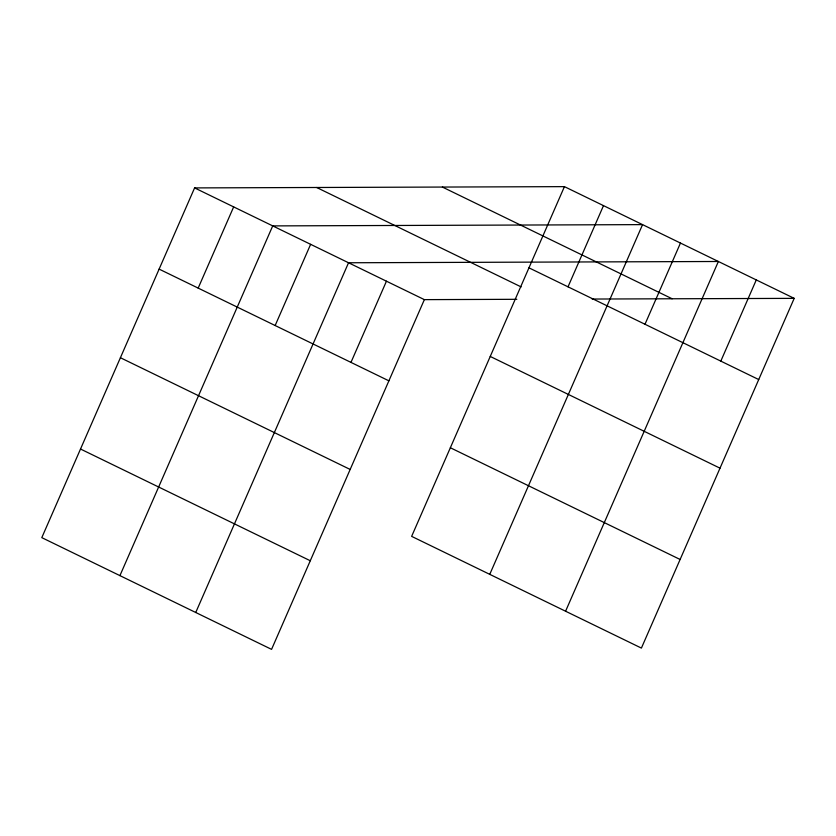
<?xml version="1.0" encoding="UTF-8"?>
<svg xmlns="http://www.w3.org/2000/svg" width="836" height="836" viewBox="0 0 836 836"><rect width="100%" height="100%" fill="white"/><g stroke="black" fill="none" stroke-linecap="round" stroke-linejoin="round"><path stroke-width="1.25" d="M564.436 186.637L411.636 536.367L641.4 648.088L794.2 298.358L564.436 186.637L194.6 187.912L41.8 537.642L271.564 649.363L424.364 299.633L516.826 299.309M198.184 288.096L233.662 206.9M119.924 575.628L272.714 225.898L642.56 224.623L489.76 574.353M275.149 325.528L310.626 244.331M195.739 612.495L348.539 262.765L718.375 261.49L565.585 611.22M350.974 362.396L386.451 281.199M568.02 286.821L603.498 205.625M644.995 324.253L680.462 243.057M720.81 361.121L756.287 279.924M592.139 299.048L794.2 298.358M442.39 187.055L672.154 298.776M528.958 267.834L758.722 379.554M316.645 187.483L521.131 286.915M194.6 187.912L424.364 299.633M490.241 356.45L720.005 468.17M159.122 269.108L388.886 380.829M450.353 447.751L680.117 559.472M120.405 357.724L350.169 469.445M80.517 449.026L310.281 560.747"/></g></svg>
